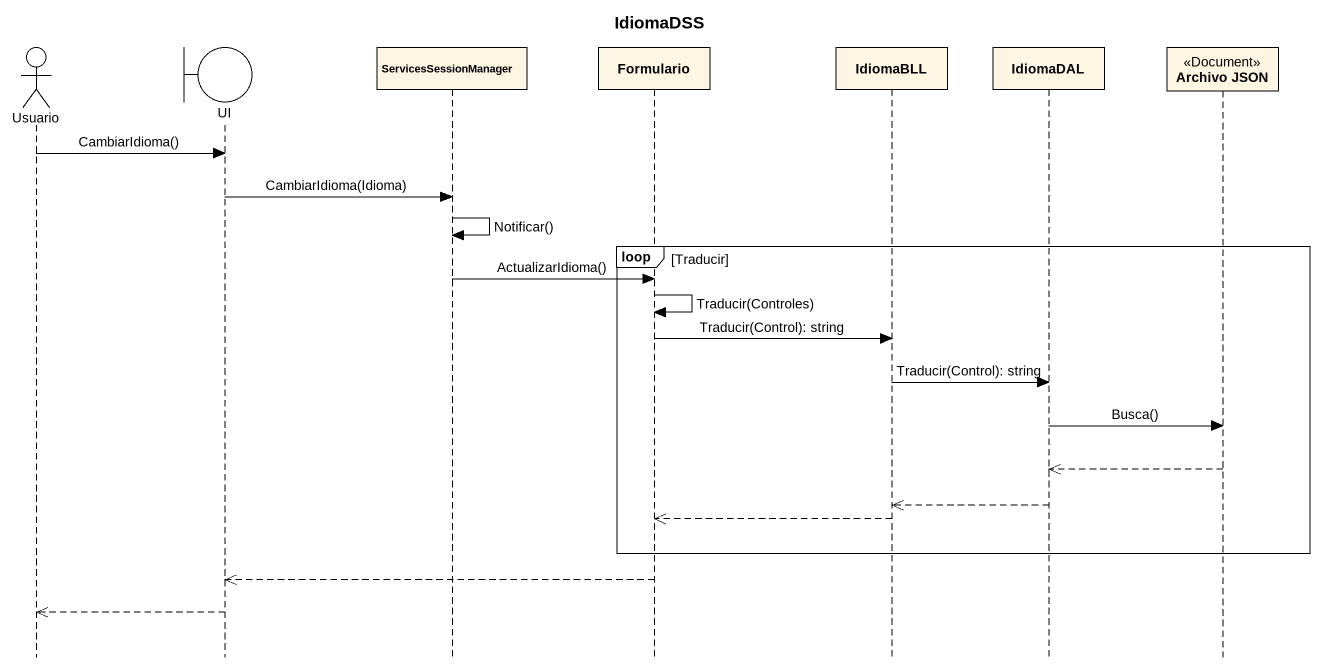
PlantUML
@startuml
title IdiomaDSS
hide footbox
actor Usuario
boundary UI
participant ServicesSessionManager
participant Formulario
participant IdiomaBLL
participant IdiomaDAL
participant "Archivo JSON" as Archivo_JSON <<Document>>

Usuario -> UI : CambiarIdioma()
UI -> ServicesSessionManager : CambiarIdioma(Idioma)
ServicesSessionManager -> ServicesSessionManager : Notificar()
loop Traducir
  ServicesSessionManager -> Formulario : ActualizarIdioma()
  Formulario -> Formulario : Traducir(Controles)
  Formulario -> IdiomaBLL : Traducir(Control): string
  IdiomaBLL -> IdiomaDAL : Traducir(Control): string
  IdiomaDAL -> Archivo_JSON : Busca()
  Archivo_JSON -->> IdiomaDAL
  IdiomaDAL -->> IdiomaBLL
  IdiomaBLL -->> Formulario
end
Formulario -->> UI
UI -->> Usuario
@enduml
